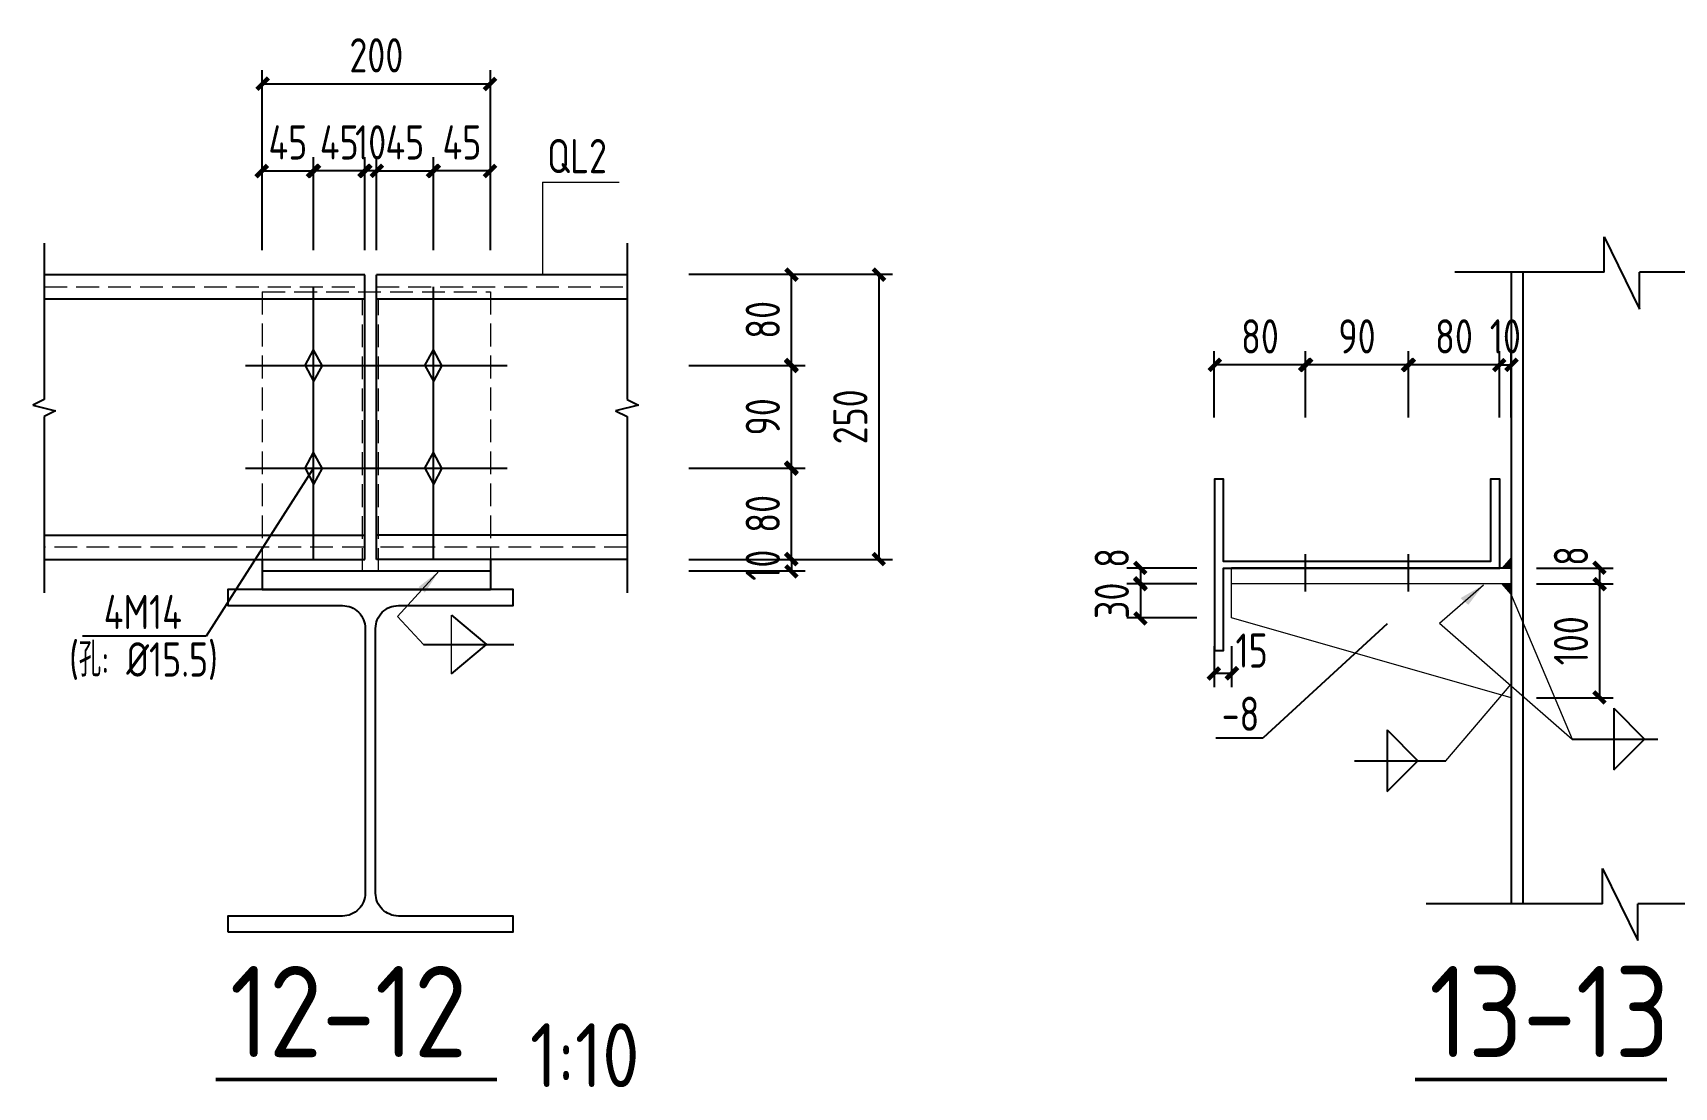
# Model space of a CAD drawing. Header units: millimetres. Extents: x 865490 to 879904, y 39442 to 44891.
# Drawn here: x 875912.2 to 876056, y 39741 to 39833.4 of the extents above; entities that cross this region are included whole.
import ezdxf

# ---------------------------------------------------------------- set-up
doc = ezdxf.new("R2010")
doc.units = ezdxf.units.MM
doc.header["$LTSCALE"] = 1000
doc.header["$MEASUREMENT"] = 0
for name, pattern in [('CENTER', [2, 1.25, -0.25, 0.25, -0.25]), ('DASH', [0.35, 0.25, -0.1]), ('DOTE', [2.42, 2, -0.2, 0.02, -0.2])]:
    doc.linetypes.add(name, pattern=pattern)
for name, color, linetype in [('D1', 112, 'Continuous'), ('D2', 6, 'Continuous'), ('DIM', 7, 'Continuous'), ('DOTE', 1, 'DOTE'), ('M_Prof', 2, 'Continuous'), ('Prof', 2, 'Continuous'), ('THIN', 7, 'Continuous'), ('文字', 7, 'Continuous'), ('桩', 6, 'Continuous')]:
    doc.layers.add(name, color=color, linetype=linetype)
for name, color, linetype, lineweight in [('D3', 62, 'Continuous', 9), ('LZ', 64, 'Continuous', 9), ('数字', 3, 'Continuous', 9)]:
    doc.layers.add(name, color=color, linetype=linetype, lineweight=lineweight)
doc.styles.add('GBHZ', font='gbenor.shx', dxfattribs={"width": 0.9, "bigfont": 'gbcbig.shx'})
doc.dimstyles.new('Y10', dxfattribs={"dimscale": 0, "dimtxt": 3, "dimasz": 0.01, "dimexe": 1.2, "dimexo": 1, "dimgap": 1, "dimtad": 1, "dimdec": 0, "dimlfac": 10, "dimzin": 0, "dimdsep": 46, "dimtxsty": 'GBHZ', "dimblk1": 'DX', "dimblk2": 'DX', "dimsah": 1, "dimcen": 0.09, "dimdle": 1, "dimadec": 0, "dimazin": 0, "dimtfac": 1, "dimtdec": 0, "dimtix": 1, "dimtmove": 2, "dimatfit": 3, "dimldrblk": 'DX', "dimfxl": 0, "dimtolj": 1, "dimtzin": 0, "dimarcsym": 0})

# ---------------------------------------------------------------- blocks, each defined once
blk = doc.blocks.new('DX')
at = {"color": 0, "linetype": 'ByBlock', "const_width": 40}
blk.add_lwpolyline([(-54, -51), (46, 49)], dxfattribs=at)
blk = doc.blocks.new('*D1279')
at = {"layer": 'Defpoints', "color": 0, "linetype": 'ByBlock', "transparency": 16777216}
for p in [(876032.76, 39804.26), (876032.76, 39798.66), (876040.76, 39798.66)]:
    blk.add_point(p, dxfattribs=at)
at = {"layer": 'DIM', "color": 0, "linetype": 'ByBlock', "lineweight": -2, "transparency": 16777216}
for p, q in [((876032.76, 39799.66), (876032.76, 39805.46)), ((876040.76, 39799.66), (876040.76, 39805.46)), ((876040.75, 39804.26), (876032.77, 39804.26))]:
    blk.add_line(p, q, dxfattribs=at)
at = {"layer": 'DIM', "color": 0, "linetype": 'ByBlock', "lineweight": -2, "transparency": 16777216, "xscale": 0.01, "yscale": 0.01, "zscale": 0.01, "rotation": 180}
blk.add_blockref('DX', (876032.76, 39804.26), dxfattribs=at)
at = {"layer": 'DIM', "color": 0, "linetype": 'ByBlock', "lineweight": -2, "transparency": 16777216, "xscale": 0.01, "yscale": 0.01, "zscale": 0.01}
blk.add_blockref('DX', (876040.76, 39804.26), dxfattribs=at)
at = {"layer": 'DIM', "color": 0, "linetype": 'ByBlock', "transparency": 16777216, "insert": (876036.76, 39806.76), "char_height": 3, "attachment_point": 5, "style": 'GBHZ'}
blk.add_mtext('\\A1;80', dxfattribs=at)
blk = doc.blocks.new('*D1280')
at = {"layer": 'Defpoints', "color": 0, "linetype": 'ByBlock', "transparency": 16777216}
for p in [(876023.76, 39804.26), (876023.76, 39798.66), (876032.76, 39798.66)]:
    blk.add_point(p, dxfattribs=at)
at = {"layer": 'DIM', "color": 0, "linetype": 'ByBlock', "lineweight": -2, "transparency": 16777216}
for p, q in [((876023.76, 39799.66), (876023.76, 39805.46)), ((876032.76, 39799.66), (876032.76, 39805.46)), ((876032.75, 39804.26), (876023.77, 39804.26))]:
    blk.add_line(p, q, dxfattribs=at)
at = {"layer": 'DIM', "color": 0, "linetype": 'ByBlock', "lineweight": -2, "transparency": 16777216, "xscale": 0.01, "yscale": 0.01, "zscale": 0.01, "rotation": 180}
blk.add_blockref('DX', (876023.76, 39804.26), dxfattribs=at)
at = {"layer": 'DIM', "color": 0, "linetype": 'ByBlock', "lineweight": -2, "transparency": 16777216, "xscale": 0.01, "yscale": 0.01, "zscale": 0.01}
blk.add_blockref('DX', (876032.76, 39804.26), dxfattribs=at)
at = {"layer": 'DIM', "color": 0, "linetype": 'ByBlock', "transparency": 16777216, "insert": (876028.26, 39806.76), "char_height": 3, "attachment_point": 5, "style": 'GBHZ'}
blk.add_mtext('\\A1;90', dxfattribs=at)
blk = doc.blocks.new('*D1281')
at = {"layer": 'Defpoints', "color": 0, "linetype": 'ByBlock', "transparency": 16777216}
for p in [(876015.76, 39804.26), (876015.76, 39798.66), (876023.76, 39798.66)]:
    blk.add_point(p, dxfattribs=at)
at = {"layer": 'DIM', "color": 0, "linetype": 'ByBlock', "lineweight": -2, "transparency": 16777216}
for p, q in [((876015.76, 39799.66), (876015.76, 39805.46)), ((876023.76, 39799.66), (876023.76, 39805.46)), ((876023.75, 39804.26), (876015.77, 39804.26))]:
    blk.add_line(p, q, dxfattribs=at)
at = {"layer": 'DIM', "color": 0, "linetype": 'ByBlock', "lineweight": -2, "transparency": 16777216, "xscale": 0.01, "yscale": 0.01, "zscale": 0.01, "rotation": 180}
blk.add_blockref('DX', (876015.76, 39804.26), dxfattribs=at)
at = {"layer": 'DIM', "color": 0, "linetype": 'ByBlock', "lineweight": -2, "transparency": 16777216, "xscale": 0.01, "yscale": 0.01, "zscale": 0.01}
blk.add_blockref('DX', (876023.76, 39804.26), dxfattribs=at)
at = {"layer": 'DIM', "color": 0, "linetype": 'ByBlock', "transparency": 16777216, "insert": (876019.76, 39806.76), "char_height": 3, "attachment_point": 5, "style": 'GBHZ'}
blk.add_mtext('\\A1;80', dxfattribs=at)
blk = doc.blocks.new('*D1282')
at = {"layer": 'Defpoints', "color": 0, "linetype": 'ByBlock', "transparency": 16777216}
for p in [(876042.99, 39786.44), (876042.99, 39785.09), (876049.51, 39785.09)]:
    blk.add_point(p, dxfattribs=at)
at = {"layer": 'DIM', "color": 0, "linetype": 'ByBlock', "lineweight": -2, "transparency": 16777216}
for p, q in [((876043.99, 39786.44), (876050.71, 39786.44)), ((876049.51, 39786.45), (876049.51, 39786.46)), ((876049.51, 39786.44), (876049.51, 39785.09)), ((876043.99, 39785.09), (876050.71, 39785.09)), ((876049.51, 39785.08), (876049.51, 39785.07))]:
    blk.add_line(p, q, dxfattribs=at)
at = {"layer": 'DIM', "color": 0, "linetype": 'ByBlock', "lineweight": -2, "transparency": 16777216, "xscale": 0.01, "yscale": 0.01, "zscale": 0.01}
for p, rotation in [((876049.51, 39786.44), 270), ((876049.51, 39785.09), 90)]:
    blk.add_blockref('DX', p, dxfattribs=dict(at, rotation=rotation))
at = {"layer": 'DIM', "color": 0, "linetype": 'ByBlock', "transparency": 16777216, "insert": (876047.01, 39787.52), "char_height": 3, "attachment_point": 5, "rotation": 90, "style": 'GBHZ'}
blk.add_mtext('\\A1;8', dxfattribs=at)
blk = doc.blocks.new('*D1283')
at = {"layer": 'Defpoints', "color": 0, "linetype": 'ByBlock', "transparency": 16777216}
for p in [(876042.99, 39785.09), (876042.99, 39775.09), (876049.51, 39775.09)]:
    blk.add_point(p, dxfattribs=at)
at = {"layer": 'DIM', "color": 0, "linetype": 'ByBlock', "lineweight": -2, "transparency": 16777216}
for p, q in [((876043.99, 39785.09), (876050.71, 39785.09)), ((876049.51, 39785.08), (876049.51, 39775.1)), ((876043.99, 39775.09), (876050.71, 39775.09))]:
    blk.add_line(p, q, dxfattribs=at)
at = {"layer": 'DIM', "color": 0, "linetype": 'ByBlock', "lineweight": -2, "transparency": 16777216, "xscale": 0.01, "yscale": 0.01, "zscale": 0.01}
for p, rotation in [((876049.51, 39785.09), 90), ((876049.51, 39775.09), 270)]:
    blk.add_blockref('DX', p, dxfattribs=dict(at, rotation=rotation))
at = {"layer": 'DIM', "color": 0, "linetype": 'ByBlock', "transparency": 16777216, "insert": (876047.01, 39780.09), "char_height": 3, "attachment_point": 5, "rotation": 90, "style": 'GBHZ'}
blk.add_mtext('\\A1;100', dxfattribs=at)
blk = doc.blocks.new('*D1284')
at = {"layer": 'Defpoints', "color": 0, "linetype": 'ByBlock', "transparency": 16777216}
for p in [(876041.76, 39804.26), (876040.76, 39798.66), (876041.76, 39798.66)]:
    blk.add_point(p, dxfattribs=at)
at = {"layer": 'DIM', "color": 0, "linetype": 'ByBlock', "lineweight": -2, "transparency": 16777216}
for p, q in [((876040.76, 39799.66), (876040.76, 39805.46)), ((876041.76, 39799.66), (876041.76, 39805.46)), ((876040.75, 39804.26), (876040.74, 39804.26)), ((876040.76, 39804.26), (876041.76, 39804.26)), ((876041.77, 39804.26), (876041.78, 39804.26))]:
    blk.add_line(p, q, dxfattribs=at)
at = {"layer": 'DIM', "color": 0, "linetype": 'ByBlock', "lineweight": -2, "transparency": 16777216, "xscale": 0.01, "yscale": 0.01, "zscale": 0.01}
blk.add_blockref('DX', (876040.76, 39804.26), dxfattribs=at)
at = {"layer": 'DIM', "color": 0, "linetype": 'ByBlock', "lineweight": -2, "transparency": 16777216, "xscale": 0.01, "yscale": 0.01, "zscale": 0.01, "rotation": 180}
blk.add_blockref('DX', (876041.76, 39804.26), dxfattribs=at)
at = {"layer": 'DIM', "color": 0, "linetype": 'ByBlock', "transparency": 16777216, "insert": (876041.26, 39806.76), "char_height": 3, "attachment_point": 5, "style": 'GBHZ'}
blk.add_mtext('\\A1;10', dxfattribs=at)
blk = doc.blocks.new('*D1285')
at = {"layer": 'Defpoints', "color": 0, "linetype": 'ByBlock', "transparency": 16777216}
for p in [(876015.24, 39786.44, 5), (876009.28, 39785.09), (876015.24, 39785.09, 5)]:
    blk.add_point(p, dxfattribs=at)
at = {"layer": 'DIM', "color": 0, "linetype": 'ByBlock', "lineweight": -2, "transparency": 16777216}
for p, q in [((876014.24, 39786.44), (876008.08, 39786.44)), ((876009.28, 39786.45), (876009.28, 39786.46)), ((876009.28, 39786.44), (876009.28, 39785.09)), ((876014.24, 39785.09), (876008.08, 39785.09)), ((876009.28, 39785.08), (876009.28, 39785.07))]:
    blk.add_line(p, q, dxfattribs=at)
at = {"layer": 'DIM', "color": 0, "linetype": 'ByBlock', "lineweight": -2, "transparency": 16777216, "xscale": 0.01, "yscale": 0.01, "zscale": 0.01}
for p, rotation in [((876009.28, 39786.44), 270), ((876009.28, 39785.09), 90)]:
    blk.add_blockref('DX', p, dxfattribs=dict(at, rotation=rotation))
at = {"layer": 'DIM', "color": 0, "linetype": 'ByBlock', "transparency": 16777216, "insert": (876006.78, 39787.35), "char_height": 3, "width": 0.8692, "attachment_point": 5, "rotation": 90, "style": 'GBHZ'}
blk.add_mtext('\\A1;8', dxfattribs=at)
blk = doc.blocks.new('*D1286')
at = {"layer": 'Defpoints', "color": 0, "linetype": 'ByBlock', "transparency": 16777216}
for p in [(876015.24, 39785.09, 5), (876009.28, 39782.09), (876015.24, 39782.09, 5)]:
    blk.add_point(p, dxfattribs=at)
at = {"layer": 'DIM', "color": 0, "linetype": 'ByBlock', "lineweight": -2, "transparency": 16777216}
for p, q in [((876014.24, 39785.09), (876008.08, 39785.09)), ((876009.28, 39785.1), (876009.28, 39785.11)), ((876009.28, 39785.09), (876009.28, 39782.09)), ((876014.24, 39782.09), (876008.08, 39782.09)), ((876009.28, 39782.08), (876009.28, 39782.07))]:
    blk.add_line(p, q, dxfattribs=at)
at = {"layer": 'DIM', "color": 0, "linetype": 'ByBlock', "lineweight": -2, "transparency": 16777216, "xscale": 0.01, "yscale": 0.01, "zscale": 0.01}
for p, rotation in [((876009.28, 39785.09), 270), ((876009.28, 39782.09), 90)]:
    blk.add_blockref('DX', p, dxfattribs=dict(at, rotation=rotation))
at = {"layer": 'DIM', "color": 0, "linetype": 'ByBlock', "transparency": 16777216, "insert": (876006.78, 39783.59), "char_height": 3, "attachment_point": 5, "rotation": 90, "style": 'GBHZ'}
blk.add_mtext('\\A1;30', dxfattribs=at)
blk = doc.blocks.new('*D1287')
at = {"layer": 'Defpoints', "color": 0, "linetype": 'ByBlock', "transparency": 16777216}
for p in [(876015.76, 39780.61, 5), (876017.26, 39780.61, 5), (876015.76, 39777.23)]:
    blk.add_point(p, dxfattribs=at)
at = {"layer": 'DIM', "color": 0, "linetype": 'ByBlock', "lineweight": -2, "transparency": 16777216}
for p, q in [((876015.76, 39779.61), (876015.76, 39776.03)), ((876017.26, 39779.61), (876017.26, 39776.03)), ((876015.75, 39777.23), (876015.74, 39777.23)), ((876017.26, 39777.23), (876015.76, 39777.23)), ((876017.27, 39777.23), (876017.28, 39777.23))]:
    blk.add_line(p, q, dxfattribs=at)
at = {"layer": 'DIM', "color": 0, "linetype": 'ByBlock', "lineweight": -2, "transparency": 16777216, "xscale": 0.01, "yscale": 0.01, "zscale": 0.01}
blk.add_blockref('DX', (876015.76, 39777.23), dxfattribs=at)
at = {"layer": 'DIM', "color": 0, "linetype": 'ByBlock', "lineweight": -2, "transparency": 16777216, "xscale": 0.01, "yscale": 0.01, "zscale": 0.01, "rotation": 180}
blk.add_blockref('DX', (876017.26, 39777.23), dxfattribs=at)
at = {"layer": 'DIM', "color": 0, "linetype": 'ByBlock', "transparency": 16777216, "insert": (876019.03, 39779.23), "char_height": 3, "attachment_point": 5, "style": 'GBHZ'}
blk.add_mtext('\\A1;15', dxfattribs=at)
blk = doc.blocks.new('*D1292')
at = {"layer": 'Defpoints', "color": 0, "linetype": 'ByBlock', "transparency": 16777216}
for p in [(875952.34, 39828.89), (875932.34, 39815.31), (875952.34, 39815.31)]:
    blk.add_point(p, dxfattribs=at)
at = {"layer": 'dim', "color": 0, "linetype": 'ByBlock', "lineweight": -2, "transparency": 16777216}
for p, q in [((875932.34, 39816.31), (875932.34, 39830.09)), ((875932.35, 39828.89), (875952.33, 39828.89)), ((875952.34, 39816.31), (875952.34, 39830.09))]:
    blk.add_line(p, q, dxfattribs=at)
at = {"layer": 'dim', "color": 0, "linetype": 'ByBlock', "lineweight": -2, "transparency": 16777216, "xscale": 0.01, "yscale": 0.01, "zscale": 0.01, "rotation": 180}
blk.add_blockref('DX', (875932.34, 39828.89), dxfattribs=at)
at = {"layer": 'dim', "color": 0, "linetype": 'ByBlock', "lineweight": -2, "transparency": 16777216, "xscale": 0.01, "yscale": 0.01, "zscale": 0.01}
blk.add_blockref('DX', (875952.34, 39828.89), dxfattribs=at)
at = {"layer": 'dim', "color": 0, "linetype": 'ByBlock', "transparency": 16777216, "insert": (875942.34, 39831.39), "char_height": 3, "attachment_point": 5, "style": 'GBHZ'}
blk.add_mtext('\\A1;200', dxfattribs=at)
blk = doc.blocks.new('*D1293')
at = {"layer": 'Defpoints', "color": 0, "linetype": 'ByBlock', "transparency": 16777216}
for p in [(875947.34, 39821.26), (875947.34, 39813.31), (875952.34, 39813.31)]:
    blk.add_point(p, dxfattribs=at)
at = {"layer": 'dim', "color": 0, "linetype": 'ByBlock', "lineweight": -2, "transparency": 16777216}
for p, q in [((875947.34, 39814.31), (875947.34, 39822.46)), ((875952.34, 39814.31), (875952.34, 39822.46)), ((875952.33, 39821.26), (875947.35, 39821.26))]:
    blk.add_line(p, q, dxfattribs=at)
at = {"layer": 'dim', "color": 0, "linetype": 'ByBlock', "lineweight": -2, "transparency": 16777216, "xscale": 0.01, "yscale": 0.01, "zscale": 0.01, "rotation": 180}
blk.add_blockref('DX', (875947.34, 39821.26), dxfattribs=at)
at = {"layer": 'dim', "color": 0, "linetype": 'ByBlock', "lineweight": -2, "transparency": 16777216, "xscale": 0.01, "yscale": 0.01, "zscale": 0.01}
blk.add_blockref('DX', (875952.34, 39821.26), dxfattribs=at)
at = {"layer": 'dim', "color": 0, "linetype": 'ByBlock', "transparency": 16777216, "insert": (875949.84, 39823.76), "char_height": 3, "attachment_point": 5, "style": 'GBHZ'}
blk.add_mtext('\\A1;45', dxfattribs=at)
blk = doc.blocks.new('*D1294')
at = {"layer": 'Defpoints', "color": 0, "linetype": 'ByBlock', "transparency": 16777216}
for p in [(875936.84, 39821.26), (875932.34, 39813.31), (875936.84, 39813.31)]:
    blk.add_point(p, dxfattribs=at)
at = {"layer": 'dim', "color": 0, "linetype": 'ByBlock', "lineweight": -2, "transparency": 16777216}
for p, q in [((875932.34, 39814.31), (875932.34, 39822.46)), ((875936.84, 39814.31), (875936.84, 39822.46)), ((875932.33, 39821.26), (875932.32, 39821.26)), ((875932.34, 39821.26), (875936.84, 39821.26)), ((875936.85, 39821.26), (875936.86, 39821.26))]:
    blk.add_line(p, q, dxfattribs=at)
at = {"layer": 'dim', "color": 0, "linetype": 'ByBlock', "lineweight": -2, "transparency": 16777216, "xscale": 0.01, "yscale": 0.01, "zscale": 0.01}
blk.add_blockref('DX', (875932.34, 39821.26), dxfattribs=at)
at = {"layer": 'dim', "color": 0, "linetype": 'ByBlock', "lineweight": -2, "transparency": 16777216, "xscale": 0.01, "yscale": 0.01, "zscale": 0.01, "rotation": 180}
blk.add_blockref('DX', (875936.84, 39821.26), dxfattribs=at)
at = {"layer": 'dim', "color": 0, "linetype": 'ByBlock', "transparency": 16777216, "insert": (875934.59, 39823.76), "char_height": 3, "attachment_point": 5, "style": 'GBHZ'}
blk.add_mtext('\\A1;45', dxfattribs=at)
blk = doc.blocks.new('*D1295')
at = {"layer": 'Defpoints', "color": 0, "linetype": 'ByBlock', "transparency": 16777216}
for p in [(875973.13, 39812.21), (875973.13, 39787.21), (875986.37, 39787.21)]:
    blk.add_point(p, dxfattribs=at)
at = {"layer": 'dim', "color": 0, "linetype": 'ByBlock', "lineweight": -2, "transparency": 16777216}
for p, q in [((875974.13, 39812.21), (875987.57, 39812.21)), ((875986.37, 39812.2), (875986.37, 39787.22)), ((875974.13, 39787.21), (875987.57, 39787.21))]:
    blk.add_line(p, q, dxfattribs=at)
at = {"layer": 'dim', "color": 0, "linetype": 'ByBlock', "lineweight": -2, "transparency": 16777216, "xscale": 0.01, "yscale": 0.01, "zscale": 0.01}
for p, rotation in [((875986.37, 39812.21), 90), ((875986.37, 39787.21), 270)]:
    blk.add_blockref('DX', p, dxfattribs=dict(at, rotation=rotation))
at = {"layer": 'dim', "color": 0, "linetype": 'ByBlock', "transparency": 16777216, "insert": (875983.87, 39799.71), "char_height": 3, "attachment_point": 5, "rotation": 90, "style": 'GBHZ'}
blk.add_mtext('\\A1;250', dxfattribs=at)
blk = doc.blocks.new('*D1296')
at = {"layer": 'Defpoints', "color": 0, "linetype": 'ByBlock', "transparency": 16777216}
for p in [(875968.71, 39812.21), (875978.7, 39812.21), (875968.71, 39804.21)]:
    blk.add_point(p, dxfattribs=at)
at = {"layer": 'dim', "color": 0, "linetype": 'ByBlock', "lineweight": -2, "transparency": 16777216}
for p, q in [((875969.71, 39812.21), (875979.9, 39812.21)), ((875978.7, 39804.22), (875978.7, 39812.2)), ((875969.71, 39804.21), (875979.9, 39804.21))]:
    blk.add_line(p, q, dxfattribs=at)
at = {"layer": 'dim', "color": 0, "linetype": 'ByBlock', "lineweight": -2, "transparency": 16777216, "xscale": 0.01, "yscale": 0.01, "zscale": 0.01}
for p, rotation in [((875978.7, 39812.21), 90), ((875978.7, 39804.21), 270)]:
    blk.add_blockref('DX', p, dxfattribs=dict(at, rotation=rotation))
at = {"layer": 'dim', "color": 0, "linetype": 'ByBlock', "transparency": 16777216, "insert": (875976.2, 39808.21), "char_height": 3, "attachment_point": 5, "rotation": 90, "style": 'GBHZ'}
blk.add_mtext('\\A1;80', dxfattribs=at)
blk = doc.blocks.new('*D1297')
at = {"layer": 'Defpoints', "color": 0, "linetype": 'ByBlock', "transparency": 16777216}
for p in [(875968.71, 39804.21), (875978.7, 39804.21), (875968.71, 39795.21)]:
    blk.add_point(p, dxfattribs=at)
at = {"layer": 'dim', "color": 0, "linetype": 'ByBlock', "lineweight": -2, "transparency": 16777216}
for p, q in [((875969.71, 39804.21), (875979.9, 39804.21)), ((875978.7, 39795.22), (875978.7, 39804.2)), ((875969.71, 39795.21), (875979.9, 39795.21))]:
    blk.add_line(p, q, dxfattribs=at)
at = {"layer": 'dim', "color": 0, "linetype": 'ByBlock', "lineweight": -2, "transparency": 16777216, "xscale": 0.01, "yscale": 0.01, "zscale": 0.01}
for p, rotation in [((875978.7, 39804.21), 90), ((875978.7, 39795.21), 270)]:
    blk.add_blockref('DX', p, dxfattribs=dict(at, rotation=rotation))
at = {"layer": 'dim', "color": 0, "linetype": 'ByBlock', "transparency": 16777216, "insert": (875976.2, 39799.71), "char_height": 3, "attachment_point": 5, "rotation": 90, "style": 'GBHZ'}
blk.add_mtext('\\A1;90', dxfattribs=at)
blk = doc.blocks.new('*D1298')
at = {"layer": 'Defpoints', "color": 0, "linetype": 'ByBlock', "transparency": 16777216}
for p in [(875968.71, 39795.21), (875978.7, 39795.21), (875968.71, 39787.21)]:
    blk.add_point(p, dxfattribs=at)
at = {"layer": 'dim', "color": 0, "linetype": 'ByBlock', "lineweight": -2, "transparency": 16777216}
for p, q in [((875969.71, 39795.21), (875979.9, 39795.21)), ((875978.7, 39787.22), (875978.7, 39795.2)), ((875969.71, 39787.21), (875979.9, 39787.21))]:
    blk.add_line(p, q, dxfattribs=at)
at = {"layer": 'dim', "color": 0, "linetype": 'ByBlock', "lineweight": -2, "transparency": 16777216, "xscale": 0.01, "yscale": 0.01, "zscale": 0.01}
for p, rotation in [((875978.7, 39795.21), 90), ((875978.7, 39787.21), 270)]:
    blk.add_blockref('DX', p, dxfattribs=dict(at, rotation=rotation))
at = {"layer": 'dim', "color": 0, "linetype": 'ByBlock', "transparency": 16777216, "insert": (875976.2, 39791.21), "char_height": 3, "attachment_point": 5, "rotation": 90, "style": 'GBHZ'}
blk.add_mtext('\\A1;80', dxfattribs=at)
blk = doc.blocks.new('*D1299')
at = {"layer": 'Defpoints', "color": 0, "linetype": 'ByBlock', "transparency": 16777216}
for p in [(875968.71, 39787.21), (875968.71, 39786.21), (875978.7, 39786.21)]:
    blk.add_point(p, dxfattribs=at)
at = {"layer": 'dim', "color": 0, "linetype": 'ByBlock', "lineweight": -2, "transparency": 16777216}
for p, q in [((875969.71, 39787.21), (875979.9, 39787.21)), ((875978.7, 39787.22), (875978.7, 39787.23)), ((875978.7, 39787.21), (875978.7, 39786.21)), ((875969.71, 39786.21), (875979.9, 39786.21)), ((875978.7, 39786.2), (875978.7, 39786.19))]:
    blk.add_line(p, q, dxfattribs=at)
at = {"layer": 'dim', "color": 0, "linetype": 'ByBlock', "lineweight": -2, "transparency": 16777216, "xscale": 0.01, "yscale": 0.01, "zscale": 0.01}
for p, rotation in [((875978.7, 39787.21), 270), ((875978.7, 39786.21), 90)]:
    blk.add_blockref('DX', p, dxfattribs=dict(at, rotation=rotation))
at = {"layer": 'dim', "color": 0, "linetype": 'ByBlock', "transparency": 16777216, "insert": (875976.2, 39786.71), "char_height": 3, "attachment_point": 5, "rotation": 90, "style": 'GBHZ'}
blk.add_mtext('\\A1;10', dxfattribs=at)
blk = doc.blocks.new('*D1300')
at = {"layer": 'Defpoints', "color": 0, "linetype": 'ByBlock', "transparency": 16777216}
for p in [(875941.34, 39821.26), (875941.34, 39813.31), (875942.34, 39813.31)]:
    blk.add_point(p, dxfattribs=at)
at = {"layer": 'dim', "color": 0, "linetype": 'ByBlock', "lineweight": -2, "transparency": 16777216}
for p, q in [((875941.34, 39814.31), (875941.34, 39822.46)), ((875942.34, 39814.31), (875942.34, 39822.46)), ((875941.33, 39821.26), (875941.32, 39821.26)), ((875942.34, 39821.26), (875941.34, 39821.26)), ((875942.35, 39821.26), (875942.36, 39821.26))]:
    blk.add_line(p, q, dxfattribs=at)
at = {"layer": 'dim', "color": 0, "linetype": 'ByBlock', "lineweight": -2, "transparency": 16777216, "xscale": 0.01, "yscale": 0.01, "zscale": 0.01}
blk.add_blockref('DX', (875941.34, 39821.26), dxfattribs=at)
at = {"layer": 'dim', "color": 0, "linetype": 'ByBlock', "lineweight": -2, "transparency": 16777216, "xscale": 0.01, "yscale": 0.01, "zscale": 0.01, "rotation": 180}
blk.add_blockref('DX', (875942.34, 39821.26), dxfattribs=at)
at = {"layer": 'dim', "color": 0, "linetype": 'ByBlock', "transparency": 16777216, "insert": (875941.84, 39823.76), "char_height": 3, "attachment_point": 5, "style": 'GBHZ'}
blk.add_mtext('\\A1;10', dxfattribs=at)
blk = doc.blocks.new('*D1301')
at = {"layer": 'Defpoints', "color": 0, "linetype": 'ByBlock', "transparency": 16777216}
for p in [(875936.84, 39821.26), (875936.84, 39813.31), (875941.34, 39813.31)]:
    blk.add_point(p, dxfattribs=at)
at = {"layer": 'dim', "color": 0, "linetype": 'ByBlock', "lineweight": -2, "transparency": 16777216}
for p, q in [((875936.84, 39814.31), (875936.84, 39822.46)), ((875941.34, 39814.31), (875941.34, 39822.46)), ((875936.83, 39821.26), (875936.82, 39821.26)), ((875941.34, 39821.26), (875936.84, 39821.26)), ((875941.35, 39821.26), (875941.36, 39821.26))]:
    blk.add_line(p, q, dxfattribs=at)
at = {"layer": 'dim', "color": 0, "linetype": 'ByBlock', "lineweight": -2, "transparency": 16777216, "xscale": 0.01, "yscale": 0.01, "zscale": 0.01}
blk.add_blockref('DX', (875936.84, 39821.26), dxfattribs=at)
at = {"layer": 'dim', "color": 0, "linetype": 'ByBlock', "lineweight": -2, "transparency": 16777216, "xscale": 0.01, "yscale": 0.01, "zscale": 0.01, "rotation": 180}
blk.add_blockref('DX', (875941.34, 39821.26), dxfattribs=at)
at = {"layer": 'dim', "color": 0, "linetype": 'ByBlock', "transparency": 16777216, "insert": (875939.09, 39823.76), "char_height": 3, "attachment_point": 5, "style": 'GBHZ'}
blk.add_mtext('\\A1;45', dxfattribs=at)
blk = doc.blocks.new('*D1302')
at = {"layer": 'Defpoints', "color": 0, "linetype": 'ByBlock', "transparency": 16777216}
for p in [(875947.34, 39821.26), (875942.34, 39813.31), (875947.34, 39813.31)]:
    blk.add_point(p, dxfattribs=at)
at = {"layer": 'dim', "color": 0, "linetype": 'ByBlock', "lineweight": -2, "transparency": 16777216}
for p, q in [((875942.34, 39814.31), (875942.34, 39822.46)), ((875947.34, 39814.31), (875947.34, 39822.46)), ((875942.35, 39821.26), (875947.33, 39821.26))]:
    blk.add_line(p, q, dxfattribs=at)
at = {"layer": 'dim', "color": 0, "linetype": 'ByBlock', "lineweight": -2, "transparency": 16777216, "xscale": 0.01, "yscale": 0.01, "zscale": 0.01, "rotation": 180}
blk.add_blockref('DX', (875942.34, 39821.26), dxfattribs=at)
at = {"layer": 'dim', "color": 0, "linetype": 'ByBlock', "lineweight": -2, "transparency": 16777216, "xscale": 0.01, "yscale": 0.01, "zscale": 0.01}
blk.add_blockref('DX', (875947.34, 39821.26), dxfattribs=at)
at = {"layer": 'dim', "color": 0, "linetype": 'ByBlock', "transparency": 16777216, "insert": (875944.84, 39823.76), "char_height": 3, "attachment_point": 5, "style": 'GBHZ'}
blk.add_mtext('\\A1;45', dxfattribs=at)

msp = doc.modelspace()

# ---------------------------------------------------------------- linework, layer by layer
at = {"layer": 'D1', "color": 251}
for p, q in [((876049.926, 39812.396, 5), (876049.926, 39815.482, 5)), ((876049.926, 39815.482, 5), (876053.003, 39809.16, 5)), ((876049.926, 39812.396, 5), (876036.82, 39812.396, 5)), ((876053.003, 39809.16, 5), (876053.003, 39812.396, 5)), ((876066.089, 39812.396, 5), (876053.003, 39812.396, 5)), ((875936.84, 39795.207), (875927.427, 39780.491)), ((875948.933, 39782.327), (875952.003, 39779.758)), ((875927.427, 39780.491), (875916.604, 39780.491)), ((875946.474, 39779.758), (875954.385, 39779.758)), ((875948.933, 39777.189), (875952.003, 39779.758)), ((876049.775, 39760.133, 5), (876052.852, 39753.812, 5)), ((876049.775, 39757.048, 5), (876049.775, 39760.133, 5)), ((876049.775, 39757.048, 5), (876034.33, 39757.048, 5)), ((876052.852, 39753.812, 5), (876052.852, 39757.048, 5)), ((876066.089, 39757.048, 5), (876052.852, 39757.048, 5))]:
    msp.add_line(p, q, dxfattribs=at)
at = {"layer": 'D1'}
for p, q in [((876050.75, 39774.179, 5), (876050.75, 39768.77, 5)), ((876050.75, 39774.179, 5), (876053.454, 39771.475, 5)), ((876030.899, 39772.286, 5), (876033.604, 39769.581, 5)), ((876030.899, 39772.286, 5), (876030.899, 39766.877, 5)), ((876047.108, 39771.475, 5), (876054.63, 39771.475, 5)), ((876050.75, 39768.77, 5), (876053.454, 39771.475, 5)), ((876028.043, 39769.581, 5), (876036.048, 39769.581, 5)), ((876030.899, 39766.877, 5), (876033.604, 39769.581, 5))]:
    msp.add_line(p, q, dxfattribs=at)
at = {"layer": 'D2'}
for p, q in [((875941.342, 39812.164), (875913.243, 39812.164)), ((875941.342, 39787.21), (875941.342, 39812.164)), ((875964.307, 39812.164), (875942.342, 39812.164)), ((875942.342, 39787.21), (875942.342, 39812.164)), ((876041.761, 39812.396, 5), (876041.761, 39757.048, 5)), ((876042.777, 39812.396, 5), (876042.777, 39757.048, 5)), ((875941.342, 39810.023), (875913.243, 39810.023)), ((875964.307, 39810.023), (875942.342, 39810.023)), ((875913.243, 39789.351), (875941.342, 39789.351)), ((875964.307, 39789.351), (875942.342, 39789.351)), ((875913.243, 39787.21), (875941.342, 39787.21)), ((875932.342, 39787.21), (875932.342, 39784.571)), ((875964.307, 39787.21), (875942.342, 39787.21)), ((875952.342, 39787.21), (875952.342, 39784.571)), ((876023.761, 39784.412, 5), (876023.761, 39787.68, 5)), ((876032.761, 39784.412, 5), (876032.761, 39787.68, 5)), ((875932.342, 39786.209), (875952.342, 39786.209)), ((876041.761, 39786.44, 5), (876017.261, 39786.44, 5)), ((875932.342, 39784.571), (875952.342, 39784.571))]:
    msp.add_line(p, q, dxfattribs=at)
at = {"layer": 'D3', "color": 251}
for p, q in [((875956.886, 39820.274), (875956.886, 39812.164)), ((875956.886, 39820.274), (875963.619, 39820.274)), ((875944.181, 39782.228), (875947.852, 39786.209)), ((875944.181, 39782.228), (875946.474, 39779.758)), ((875948.933, 39777.189), (875948.933, 39782.327))]:
    msp.add_line(p, q, dxfattribs=at)
at = {"layer": 'D3'}
for p, q in [((876041.761, 39787.342, 5), (876040.989, 39786.44, 5)), ((876017.261, 39782.088, 5), (876017.261, 39786.44, 5)), ((876041.761, 39785.088, 5), (876017.261, 39785.088, 5)), ((876035.487, 39781.645, 5), (876039.352, 39784.986, 5)), ((876041.761, 39784.187, 5), (876040.989, 39785.088, 5)), ((876041.535, 39784.679, 5), (876047.108, 39771.475, 5)), ((876041.761, 39775.092, 5), (876017.261, 39782.088, 5)), ((876035.487, 39781.645, 5), (876047.108, 39771.475, 5)), ((876036.048, 39769.581, 5), (876041.761, 39776.275, 5))]:
    msp.add_line(p, q, dxfattribs=at)
for points in [[(876041.761, 39787.342, 5), (876041.761, 39786.44, 5), (876040.989, 39786.44, 5), (876041.761, 39786.44, 5)], [(876037.326, 39783.825, 5), (876039.352, 39784.986, 5), (876037.326, 39783.825, 5), (876038.011, 39783.238, 5)], [(876041.761, 39784.187, 5), (876041.761, 39785.088, 5), (876040.989, 39785.088, 5), (876041.761, 39785.088, 5)]]:
    msp.add_solid(points, dxfattribs=at)
at = {"layer": 'D3', "color": 251}
msp.add_solid([(875946.589, 39784.317), (875947.852, 39786.209), (875946.589, 39784.317), (875946.04, 39784.797)], dxfattribs=at)
at = {"layer": 'DOTE', "linetype": 'CENTER', "ltscale": 0.02}
for p, q in [((875936.842, 39787.21), (875936.842, 39811.093)), ((875947.342, 39787.21), (875947.342, 39811.093)), ((875930.891, 39804.21), (875953.793, 39804.21)), ((875930.891, 39795.207), (875953.793, 39795.207))]:
    msp.add_line(p, q, dxfattribs=at)
at = {"layer": 'LZ', "color": 251, "linetype": 'DASH', "ltscale": 0.008}
for p, q in [((875913.243, 39811.093), (875941.342, 39811.093)), ((875932.342, 39810.679), (875952.342, 39810.679)), ((875932.342, 39810.679), (875932.342, 39787.21)), ((875942.342, 39811.093), (875964.307, 39811.093)), ((875952.342, 39810.679), (875952.342, 39787.21)), ((875941.142, 39786.209), (875941.142, 39810.023)), ((875942.542, 39786.209), (875942.542, 39810.023)), ((875941.342, 39788.28), (875913.243, 39788.28)), ((875964.307, 39788.28), (875942.342, 39788.28))]:
    msp.add_line(p, q, dxfattribs=at)
at = {"layer": 'M_Prof', "elevation": 5}
msp.add_lwpolyline([(876040.764, 39786.44), (876040.764, 39794.24), (876039.964, 39794.24), (876039.964, 39787.04), (876016.564, 39787.04), (876016.564, 39794.24), (876015.764, 39794.24), (876015.764, 39779.24), (876016.564, 39779.24), (876016.564, 39786.44), (876040.764, 39786.44)], dxfattribs=at)
at = {"layer": 'Prof'}
msp.add_lwpolyline([(875929.323, 39754.571), (875954.323, 39754.571), (875954.323, 39755.971), (875944.273, 39755.971, -0.4142136), (875942.273, 39757.971), (875942.273, 39781.171, -0.4142136), (875944.273, 39783.171), (875954.323, 39783.171), (875954.323, 39784.571), (875929.323, 39784.571), (875929.323, 39783.171), (875939.373, 39783.171, -0.4142136), (875941.373, 39781.171), (875941.373, 39757.971, -0.4142136), (875939.373, 39755.971), (875929.323, 39755.971)], format="xyb", close=True, dxfattribs=at)
at = {"layer": 'THIN'}
for p, q in [((875913.243, 39814.92), (875913.243, 39801.227)), ((875964.307, 39814.92), (875964.307, 39801.227)), ((875913.243, 39799.727), (875913.243, 39784.282)), ((875964.307, 39799.727), (875964.307, 39784.282))]:
    msp.add_line(p, q, dxfattribs=at)
at = {"layer": 'THIN', "linetype": 'ByBlock'}
for p, q in [((875913.243, 39801.227), (875912.243, 39800.727)), ((875912.243, 39800.727), (875914.243, 39800.227)), ((875914.243, 39800.227), (875913.243, 39799.727)), ((875965.307, 39800.727), (875963.307, 39800.227)), ((875963.307, 39800.227), (875964.307, 39799.727)), ((875964.307, 39801.227), (875965.307, 39800.727))]:
    msp.add_line(p, q, dxfattribs=at)
at = {"layer": '文字', "color": 6, "const_width": 0.32}
for points in [[(875928.262, 39741.641), (875952.923, 39741.641)], [(876033.339, 39741.641), (876055.419, 39741.641)]]:
    msp.add_lwpolyline(points, dxfattribs=at)
at = {"layer": '桩'}
for p, q in [((875936.093, 39804.21), (875936.842, 39805.591)), ((875937.591, 39804.21), (875936.842, 39805.591)), ((875946.593, 39804.21), (875947.342, 39805.591)), ((875948.091, 39804.21), (875947.342, 39805.591)), ((875936.093, 39804.21), (875936.842, 39802.828)), ((875937.591, 39804.21), (875936.842, 39802.828)), ((875946.593, 39804.21), (875947.342, 39802.828)), ((875948.091, 39804.21), (875947.342, 39802.828)), ((875936.093, 39795.207), (875936.842, 39796.588)), ((875937.591, 39795.207), (875936.842, 39796.588)), ((875946.593, 39795.207), (875947.342, 39796.588)), ((875948.091, 39795.207), (875947.342, 39796.588)), ((875936.093, 39795.207), (875936.842, 39793.825)), ((875937.591, 39795.207), (875936.842, 39793.825)), ((875946.593, 39795.207), (875947.342, 39793.825)), ((875948.091, 39795.207), (875947.342, 39793.825)), ((876030.909, 39781.569, 5), (876020.036, 39771.573, 5)), ((876015.888, 39771.573, 5), (876020.036, 39771.573, 5))]:
    msp.add_line(p, q, dxfattribs=at)

# ---------------------------------------------------------------- texts
at = {"layer": '数字', "style": 'GBHZ', "width": 0.9}
for s, p in [('QL2', (875957.306, 39821.063)), ('4M14', (875918.455, 39781.114)), ('(孔: %%C15.5)', (875915.419, 39776.95)), ('-8', (876016.401, 39772.191, 5))]:
    msp.add_text(s, height=3, dxfattribs=at).set_placement(p)
at = {"layer": '文字', "color": 6, "style": 'GBHZ'}
for s, height, p in [('12-12', 8, (875929.513, 39743.593)), ('13-13', 8, (876034.59, 39743.593)), ('1:10', 5.6, (875955.802, 39740.972))]:
    msp.add_text(s, height=height, dxfattribs=at).set_placement(p)

# ---------------------------------------------------------------- dimensions: what is measured, and where the dimension line sits
at = {"layer": 'dim', "linetype": 'ByBlock'}
dim = msp.add_linear_dim(base=(875952.342, 39828.893), p1=(875932.342, 39815.306), p2=(875952.342, 39815.306), dimstyle='Y10', override={"dimscale": 1}, dxfattribs=at)
dim.commit()
dim.dimension.update_dxf_attribs({"geometry": '*D1292', "text_midpoint": (875942.342, 39831.393)})
for base, p1, p2, picture, middle in [((875936.842, 39821.26), (875932.342, 39813.306), (875936.842, 39813.306), '*D1294', (875934.592, 39823.76)), ((875947.342, 39821.26), (875942.342, 39813.306), (875947.342, 39813.306), '*D1302', (875944.842, 39823.76))]:
    dim = msp.add_linear_dim(base=base, p1=p1, p2=p2, text='45', dimstyle='Y10', override={"dimscale": 1}, dxfattribs=at)
    dim.commit()
    dim.dimension.update_dxf_attribs({"geometry": picture, "text_midpoint": middle})
for base, p1, p2, text, picture, middle in [((875936.842, 39821.26), (875941.342, 39813.306), (875936.842, 39813.306), '45', '*D1301', (875939.092, 39823.76)), ((875941.342, 39821.26), (875942.342, 39813.306), (875941.342, 39813.306), '10', '*D1300', (875941.842, 39823.76)), ((875947.342, 39821.26), (875952.342, 39813.306), (875947.342, 39813.306), '45', '*D1293', (875949.842, 39823.76))]:
    dim = msp.add_linear_dim(base=base, p1=p1, p2=p2, angle=180, text=text, dimstyle='Y10', override={"dimscale": 1}, dxfattribs=at)
    dim.commit()
    dim.dimension.update_dxf_attribs({"geometry": picture, "text_midpoint": middle})
for base, p1, p2, angle, picture, middle in [((875978.695, 39812.207), (875968.705, 39804.21), (875968.705, 39812.207), 90, '*D1296', (875976.195, 39808.208)), ((875986.373, 39787.21), (875973.126, 39812.207), (875973.126, 39787.21), 90, '*D1295', (875983.873, 39799.708)), ((875978.695, 39804.21), (875968.705, 39795.207), (875968.705, 39804.21), 90, '*D1297', (875976.195, 39799.708)), ((875978.695, 39795.207), (875968.705, 39787.21), (875968.705, 39795.207), 90, '*D1298', (875976.195, 39791.208)), ((875978.695, 39786.209), (875968.705, 39787.21), (875968.705, 39786.209), 270, '*D1299', (875976.195, 39786.709))]:
    dim = msp.add_linear_dim(base=base, p1=p1, p2=p2, angle=angle, dimstyle='Y10', override={"dimscale": 1}, dxfattribs=at)
    dim.commit()
    dim.dimension.update_dxf_attribs({"geometry": picture, "text_midpoint": middle})
at = {"layer": 'DIM', "linetype": 'ByBlock'}
for base, p1, p2, angle, picture, middle in [((876015.761, 39804.261, 5), (876023.761, 39798.664, 5), (876015.761, 39798.664, 5), 180, '*D1281', (876019.761, 39806.761, 5)), ((876023.761, 39804.261, 5), (876032.761, 39798.664, 5), (876023.761, 39798.664, 5), 180, '*D1280', (876028.261, 39806.761, 5)), ((876032.761, 39804.261, 5), (876040.761, 39798.664, 5), (876032.761, 39798.664, 5), 180, '*D1279', (876036.761, 39806.761, 5)), ((876009.28, 39782.088), (876015.243, 39785.088, 5), (876015.243, 39782.088, 5), 90, '*D1286', (876006.78, 39783.588)), ((876049.51, 39775.092, 5), (876042.993, 39785.088, 5), (876042.993, 39775.092, 5), 270, '*D1283', (876047.01, 39780.09, 5))]:
    dim = msp.add_linear_dim(base=base, p1=p1, p2=p2, angle=angle, dimstyle='Y10', override={"dimscale": 1}, dxfattribs=at)
    dim.commit()
    dim.dimension.update_dxf_attribs({"geometry": picture, "text_midpoint": middle})
dim = msp.add_linear_dim(base=(876041.761, 39804.261, 5), p1=(876040.761, 39798.664, 5), p2=(876041.761, 39798.664, 5), dimstyle='Y10', override={"dimscale": 1}, dxfattribs=at)
dim.commit()
dim.dimension.update_dxf_attribs({"geometry": '*D1284', "text_midpoint": (876041.261, 39806.761, 5)})
for base, p1, p2, angle, picture, middle in [((876049.51, 39785.088, 5), (876042.993, 39786.44, 5), (876042.993, 39785.088, 5), 270, '*D1282', (876047.01, 39787.522, 5)), ((876009.28, 39785.088), (876015.243, 39786.44, 5), (876015.243, 39785.088, 5), 90, '*D1285', (876006.78, 39787.355))]:
    dim = msp.add_linear_dim(base=base, p1=p1, p2=p2, angle=angle, text='8', dimstyle='Y10', override={"dimscale": 1}, dxfattribs=at)
    dim.commit()
    dim.dimension.update_dxf_attribs({"geometry": picture, "text_midpoint": middle, "dimtype": 160})
dim = msp.add_linear_dim(base=(876015.764, 39777.233), p1=(876017.261, 39780.614, 5), p2=(876015.764, 39780.614, 5), dimstyle='Y10', override={"dimscale": 1}, dxfattribs=at)
dim.commit()
dim.dimension.update_dxf_attribs({"geometry": '*D1287', "text_midpoint": (876019.032, 39779.232), "dimtype": 160})

doc.saveas('drawing.dxf')
